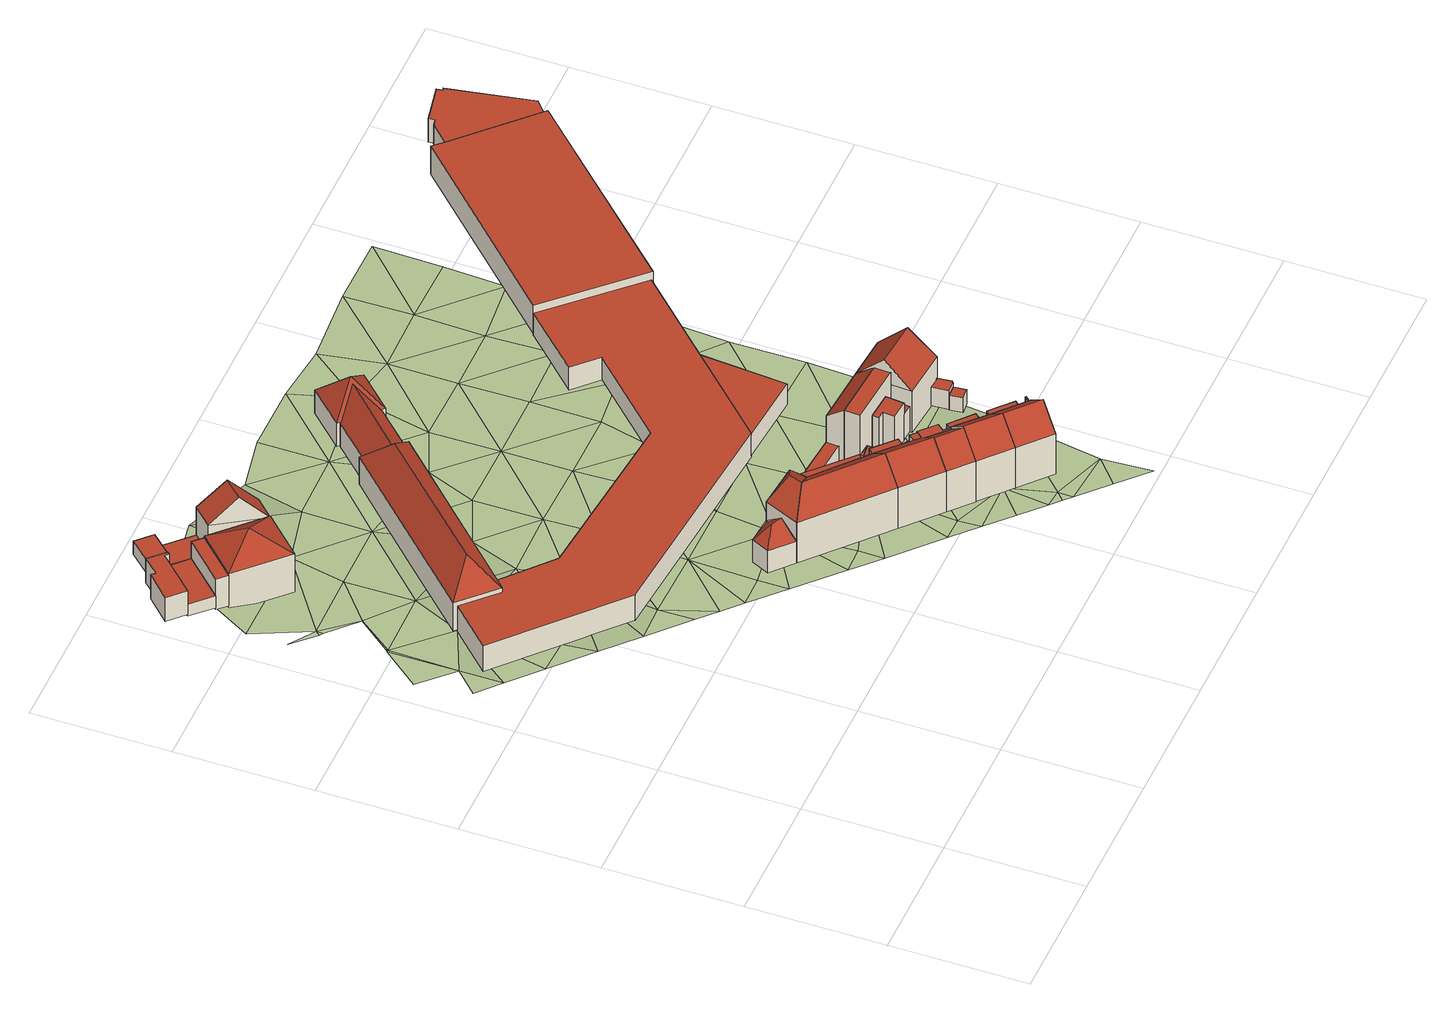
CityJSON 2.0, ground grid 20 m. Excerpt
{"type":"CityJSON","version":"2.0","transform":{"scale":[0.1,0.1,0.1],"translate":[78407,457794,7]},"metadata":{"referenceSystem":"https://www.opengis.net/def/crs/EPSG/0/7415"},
"CityObjects":{
"building1":{"type":"Building","children":["building1-1","building1-2","building1-3","building1-4"]},
"building1-1":{"type":"BuildingPart","attributes":{"roofType":"1000","RelativeEavesHeight":4.28,"RelativeRidgeHeight":4.28,"AbsoluteEavesHeight":14.04,"AbsoluteRidgeHeight":14.04},"parents":["building1"],"geometry":[{"type":"Solid","lod":"2","boundaries":[[[[0,1,2,3]],[[1,4,5,2]],[[4,6,7,5]],[[6,8,9,7]],[[8,10,11,9]],[[10,12,13,11]],[[12,14,15,13]],[[14,0,3,15]],[[14,12,10,8,6,4,1,0]],[[3,2,5,7,9,11,13,15]]]],"semantics":{"surfaces":[{"type":"WallSurface"},{"type":"RoofSurface","Direction":0,"Slope":90},{"type":"GroundSurface"}],"values":[[0,0,0,0,0,0,0,0,1,2]]}}]},
"building1-2":{"type":"BuildingPart","attributes":{"roofType":"1000","RelativeEavesHeight":2.06,"RelativeRidgeHeight":2.06,"AbsoluteEavesHeight":11.59,"AbsoluteRidgeHeight":11.59},"parents":["building1"],"geometry":[{"type":"Solid","lod":"2","boundaries":[[[[16,17,18,19]],[[17,20,21,18]],[[20,22,23,21]],[[22,24,25,23]],[[24,26,27,25]],[[26,16,19,27]],[[26,24,22,20,17,16]],[[19,18,21,23,25,27]]]],"semantics":{"surfaces":[{"type":"WallSurface"},{"type":"RoofSurface","Direction":0,"Slope":90},{"type":"GroundSurface"}],"values":[[0,0,0,0,0,0,1,2]]}}]},
"building1-3":{"type":"BuildingPart","attributes":{"roofType":"1000","RelativeEavesHeight":5.45,"RelativeRidgeHeight":5.45,"AbsoluteEavesHeight":14.64,"AbsoluteRidgeHeight":14.64},"parents":["building1"],"geometry":[{"type":"Solid","lod":"2","boundaries":[[[[28,29,30,31]],[[29,32,33,30]],[[32,34,35,33]],[[34,28,31,35]],[[34,32,29,28]],[[31,30,33,35]]]],"semantics":{"surfaces":[{"type":"WallSurface"},{"type":"RoofSurface","Direction":0,"Slope":90},{"type":"GroundSurface"}],"values":[[0,0,0,0,1,2]]}}]},
"building1-4":{"type":"BuildingPart","attributes":{"roofType":"1120","RelativeEavesHeight":6.85,"RelativeRidgeHeight":9.78,"AbsoluteEavesHeight":14.94,"AbsoluteRidgeHeight":17.86},"parents":["building1"],"geometry":[{"type":"Solid","lod":"2","boundaries":[[[[36,37,38,39]],[[37,40,41,38]],[[40,42,43,41]],[[42,36,39,43]],[[37,36,44]],[[40,37,44]],[[42,40,44]],[[36,42,44]],[[39,38,41,43]]]],"semantics":{"surfaces":[{"type":"WallSurface"},{"type":"RoofSurface","Direction":44.62,"Slope":53.3},{"type":"RoofSurface","Direction":134.62,"Slope":58.01},{"type":"RoofSurface","Direction":224.62,"Slope":53.3},{"type":"RoofSurface","Direction":314.18,"Slope":58.01},{"type":"GroundSurface"}],"values":[[0,0,0,0,1,2,3,4,5]]}}]},
"building2":{"type":"Building","children":["building2-1","building2-2","building2-3"]},
"building2-1":{"type":"BuildingPart","attributes":{"roofType":"1000","RelativeEavesHeight":1.09,"RelativeRidgeHeight":1.09,"AbsoluteEavesHeight":11.59,"AbsoluteRidgeHeight":11.59},"parents":["building2"],"geometry":[{"type":"Solid","lod":"2","boundaries":[[[[45,46,47,48]],[[46,49,50,47]],[[49,51,52,50]],[[51,45,48,52]],[[51,49,46,45]],[[48,47,50,52]]]],"semantics":{"surfaces":[{"type":"WallSurface"},{"type":"RoofSurface","Direction":0,"Slope":90},{"type":"GroundSurface"}],"values":[[0,0,0,0,1,2]]}}]},
"building2-2":{"type":"BuildingPart","attributes":{"roofType":"1030","RelativeEavesHeight":6.77,"RelativeRidgeHeight":11.03,"AbsoluteEavesHeight":15.59,"AbsoluteRidgeHeight":19.85},"parents":["building2"],"geometry":[{"type":"Solid","lod":"2","boundaries":[[[[53,54,55,56]],[[54,57,58,55]],[[57,59,60,58]],[[59,53,56,60]],[[57,54,61]],[[53,59,62]],[[54,53,62,61]],[[59,57,61,62]],[[56,55,58,60]]]],"semantics":{"surfaces":[{"type":"WallSurface"},{"type":"RoofSurface","Direction":134.59,"Slope":40.06},{"type":"RoofSurface","Direction":314.54,"Slope":53.03},{"type":"GroundSurface"}],"values":[[0,0,0,0,0,0,1,2,3]]}}]},
"building2-3":{"type":"BuildingPart","attributes":{"roofType":"1000","RelativeEavesHeight":2.36,"RelativeRidgeHeight":2.36,"AbsoluteEavesHeight":13.94,"AbsoluteRidgeHeight":13.94},"parents":["building2"],"geometry":[{"type":"Solid","lod":"2","boundaries":[[[[63,64,65,49]],[[64,66,67,65]],[[66,68,51,67]],[[68,63,49,51]],[[68,66,64,63]],[[49,65,67,51]]]],"semantics":{"surfaces":[{"type":"WallSurface"},{"type":"RoofSurface","Direction":0,"Slope":90},{"type":"GroundSurface"}],"values":[[0,0,0,0,1,2]]}}]},
"building3":{"type":"Building","children":["building3-1","building3-2","building3-3","building3-4"]},
"building3-1":{"type":"BuildingPart","attributes":{"roofType":"1030","RelativeEavesHeight":7.12,"RelativeRidgeHeight":10.25,"AbsoluteEavesHeight":15.15,"AbsoluteRidgeHeight":18.29},"parents":["building3"],"geometry":[{"type":"Solid","lod":"2","boundaries":[[[[69,70,71,72]],[[70,73,74,71]],[[73,75,76,74]],[[75,69,72,76]],[[73,70,77]],[[69,75,78]],[[70,69,78,77]],[[75,73,77,78]],[[72,71,74,76]]]],"semantics":{"surfaces":[{"type":"WallSurface"},{"type":"RoofSurface","Direction":221.69,"Slope":49.26},{"type":"RoofSurface","Direction":41.28,"Slope":49.19},{"type":"GroundSurface"}],"values":[[0,0,0,0,0,0,1,2,3]]}}]},
"building3-2":{"type":"BuildingPart","attributes":{"roofType":"1130","RelativeEavesHeight":3.82,"RelativeRidgeHeight":6.2,"AbsoluteEavesHeight":11.85,"AbsoluteRidgeHeight":14.24},"parents":["building3"],"geometry":[{"type":"Solid","lod":"2","boundaries":[[[[79,80,81,71]],[[80,82,83,81]],[[82,84,85,83]],[[84,79,71,85]],[[82,80,86]],[[79,84,87]],[[80,79,87,86]],[[84,82,86,87]],[[71,81,83,85]]]],"semantics":{"surfaces":[{"type":"WallSurface"},{"type":"RoofSurface","Direction":293.66,"Slope":41.16},{"type":"RoofSurface","Direction":216.11,"Slope":43.84},{"type":"RoofSurface","Direction":10.55,"Slope":43.74},{"type":"GroundSurface"}],"values":[[0,0,0,0,1,0,2,3,4]]}}]},
"building3-3":{"type":"BuildingPart","attributes":{"roofType":"1130","RelativeEavesHeight":7.09,"RelativeRidgeHeight":10.22,"AbsoluteEavesHeight":15.15,"AbsoluteRidgeHeight":18.29},"parents":["building3"],"geometry":[{"type":"Solid","lod":"2","boundaries":[[[[70,88,89,90]],[[88,91,92,89]],[[91,73,93,92]],[[73,70,90,93]],[[91,88,94]],[[70,73,77]],[[88,70,77,94]],[[73,91,94,77]],[[90,89,92,93]]]],"semantics":{"surfaces":[{"type":"WallSurface"},{"type":"RoofSurface","Direction":4.89,"Slope":32.22},{"type":"RoofSurface","Direction":292.42,"Slope":48.17},{"type":"RoofSurface","Direction":102.4,"Slope":50.51},{"type":"GroundSurface"}],"values":[[0,0,0,0,1,0,2,3,4]]}}]},
"building3-4":{"type":"BuildingPart","attributes":{"roofType":"1000","RelativeEavesHeight":6.67,"RelativeRidgeHeight":6.67,"AbsoluteEavesHeight":14.8,"AbsoluteRidgeHeight":14.8},"parents":["building3"],"geometry":[{"type":"Solid","lod":"2","boundaries":[[[[95,96,97,98]],[[96,99,93,97]],[[99,100,101,93]],[[100,95,98,101]],[[100,99,96,95]],[[98,97,93,101]]]],"semantics":{"surfaces":[{"type":"WallSurface"},{"type":"RoofSurface","Direction":0,"Slope":90},{"type":"GroundSurface"}],"values":[[0,0,0,0,1,2]]}}]},
"building4":{"type":"Building","children":["building4-1","building4-2","building4-3","building4-4","building4-5"]},
"building4-1":{"type":"BuildingPart","attributes":{"roofType":"1000","RelativeEavesHeight":2.59,"RelativeRidgeHeight":2.59,"AbsoluteEavesHeight":10.77,"AbsoluteRidgeHeight":10.77},"parents":["building4"],"geometry":[{"type":"Solid","lod":"2","boundaries":[[[[102,103,104,105]],[[103,106,107,104]],[[106,108,109,107]],[[108,110,111,109]],[[110,112,113,111]],[[112,114,115,113]],[[114,116,117,115]],[[116,118,119,117]],[[118,102,105,119]],[[118,116,114,112,110,108,106,103,102]],[[105,104,107,109,111,113,115,117,119]]]],"semantics":{"surfaces":[{"type":"WallSurface"},{"type":"RoofSurface","Direction":0,"Slope":90},{"type":"GroundSurface"}],"values":[[0,0,0,0,0,0,0,0,0,1,2]]}}]},
"building4-2":{"type":"BuildingPart","attributes":{"roofType":"1000","RelativeEavesHeight":6.98,"RelativeRidgeHeight":6.98,"AbsoluteEavesHeight":15.15,"AbsoluteRidgeHeight":15.15},"parents":["building4"],"geometry":[{"type":"Solid","lod":"2","boundaries":[[[[120,121,119,122]],[[121,123,124,119]],[[123,125,126,124]],[[125,120,122,126]],[[125,123,121,120]],[[122,119,124,126]]]],"semantics":{"surfaces":[{"type":"WallSurface"},{"type":"RoofSurface","Direction":0,"Slope":90},{"type":"GroundSurface"}],"values":[[0,0,0,0,1,2]]}}]},
"building4-3":{"type":"BuildingPart","attributes":{"roofType":"1000","RelativeEavesHeight":7.03,"RelativeRidgeHeight":7.03,"AbsoluteEavesHeight":15.15,"AbsoluteRidgeHeight":15.15},"parents":["building4"],"geometry":[{"type":"Solid","lod":"2","boundaries":[[[[75,127,128,129]],[[127,130,131,128]],[[130,132,133,131]],[[132,134,135,133]],[[134,75,129,135]],[[134,132,130,127,75]],[[129,128,131,133,135]]]],"semantics":{"surfaces":[{"type":"WallSurface"},{"type":"RoofSurface","Direction":0,"Slope":90},{"type":"GroundSurface"}],"values":[[0,0,0,0,0,1,2]]}}]},
"building4-4":{"type":"BuildingPart","attributes":{"roofType":"1000","RelativeEavesHeight":2.61,"RelativeRidgeHeight":2.61,"AbsoluteEavesHeight":10.77,"AbsoluteRidgeHeight":10.77},"parents":["building4"],"geometry":[{"type":"Solid","lod":"2","boundaries":[[[[136,137,122,138]],[[137,139,126,122]],[[139,140,141,126]],[[140,136,138,141]],[[140,139,137,136]],[[138,122,126,141]]]],"semantics":{"surfaces":[{"type":"WallSurface"},{"type":"RoofSurface","Direction":0,"Slope":90},{"type":"GroundSurface"}],"values":[[0,0,0,0,1,2]]}}]},
"building4-5":{"type":"BuildingPart","attributes":{"roofType":"1030","RelativeEavesHeight":7.13,"RelativeRidgeHeight":10.26,"AbsoluteEavesHeight":15.15,"AbsoluteRidgeHeight":18.29},"parents":["building4"],"geometry":[{"type":"Solid","lod":"2","boundaries":[[[[142,69,72,143]],[[69,75,76,72]],[[75,123,144,76]],[[123,142,143,144]],[[75,69,78]],[[142,123,145]],[[69,142,145,78]],[[123,75,78,145]],[[143,72,76,144]]]],"semantics":{"surfaces":[{"type":"WallSurface"},{"type":"RoofSurface","Direction":222.06,"Slope":49.34},{"type":"RoofSurface","Direction":42.5,"Slope":49.34},{"type":"GroundSurface"}],"values":[[0,0,0,0,0,0,1,2,3]]}}]},
"building5":{"type":"Building","children":["building5-1","building5-2"]},
"building5-1":{"type":"BuildingPart","attributes":{"roofType":"1030","RelativeEavesHeight":7.13,"RelativeRidgeHeight":10.26,"AbsoluteEavesHeight":15.15,"AbsoluteRidgeHeight":18.29},"parents":["building5"],"geometry":[{"type":"Solid","lod":"2","boundaries":[[[[146,147,148,149]],[[147,150,151,148]],[[150,142,143,151]],[[142,146,149,143]],[[150,147,152]],[[146,142,153]],[[147,146,153,152]],[[142,150,152,153]],[[149,148,151,143]]]],"semantics":{"surfaces":[{"type":"WallSurface"},{"type":"RoofSurface","Direction":42.51,"Slope":48},{"type":"RoofSurface","Direction":222.06,"Slope":48},{"type":"GroundSurface"}],"values":[[0,0,0,0,0,0,1,2,3]]}}]},
"building5-2":{"type":"BuildingPart","attributes":{"roofType":"1000","RelativeEavesHeight":6.97,"RelativeRidgeHeight":6.97,"AbsoluteEavesHeight":15.15,"AbsoluteRidgeHeight":15.15},"parents":["building5"],"geometry":[{"type":"Solid","lod":"2","boundaries":[[[[154,155,156,117]],[[155,157,158,156]],[[157,159,160,158]],[[159,147,161,160]],[[147,146,162,161]],[[146,154,117,162]],[[146,147,159,157,155,154]],[[117,156,158,160,161,162]]]],"semantics":{"surfaces":[{"type":"WallSurface"},{"type":"RoofSurface","Direction":0,"Slope":90},{"type":"GroundSurface"}],"values":[[0,0,0,0,0,0,1,2]]}}]},
"building6":{"type":"Building","children":["building6-1","building6-2"]},
"building6-1":{"type":"BuildingPart","attributes":{"roofType":"1030","RelativeEavesHeight":7.09,"RelativeRidgeHeight":10.22,"AbsoluteEavesHeight":15.15,"AbsoluteRidgeHeight":18.29},"parents":["building6"],"geometry":[{"type":"Solid","lod":"2","boundaries":[[[[163,150,164,165]],[[150,166,167,164]],[[166,168,169,167]],[[168,163,165,169]],[[166,150,170]],[[163,168,171]],[[150,163,171,170]],[[168,166,170,171]],[[165,164,167,169]]]],"semantics":{"surfaces":[{"type":"WallSurface"},{"type":"RoofSurface","Direction":222.18,"Slope":49.37},{"type":"RoofSurface","Direction":42.86,"Slope":49.37},{"type":"GroundSurface"}],"values":[[0,0,0,0,0,0,1,2,3]]}}]},
"building6-2":{"type":"BuildingPart","attributes":{"roofType":"1010","RelativeEavesHeight":6.64,"RelativeRidgeHeight":6.64,"AbsoluteEavesHeight":14.85,"AbsoluteRidgeHeight":14.85},"parents":["building6"],"geometry":[{"type":"Solid","lod":"2","boundaries":[[[[172,173,174,175]],[[173,176,177,174]],[[176,178,179,177]],[[178,172,175,179]],[[178,176,173,172]],[[175,174,177,179]]]],"semantics":{"surfaces":[{"type":"WallSurface"},{"type":"RoofSurface","Direction":0,"Slope":90},{"type":"GroundSurface"}],"values":[[0,0,0,0,1,2]]}}]},
"building7":{"type":"Building","children":["building7-1","building7-2","building7-3","building7-4","building7-5","building7-6"]},
"building7-1":{"type":"BuildingPart","attributes":{"roofType":"1000","RelativeEavesHeight":9.5,"RelativeRidgeHeight":9.5,"AbsoluteEavesHeight":17.75,"AbsoluteRidgeHeight":17.75},"parents":["building7"],"geometry":[{"type":"Solid","lod":"2","boundaries":[[[[180,181,182,183]],[[181,184,185,182]],[[184,186,187,185]],[[186,180,183,187]],[[186,184,181,180]],[[183,182,185,187]]]],"semantics":{"surfaces":[{"type":"WallSurface"},{"type":"RoofSurface","Direction":0,"Slope":90},{"type":"GroundSurface"}],"values":[[0,0,0,0,1,2]]}}]},
"building7-2":{"type":"BuildingPart","attributes":{"roofType":"1010","RelativeEavesHeight":8.44,"RelativeRidgeHeight":9.45,"AbsoluteEavesHeight":16.75,"AbsoluteRidgeHeight":17.75},"parents":["building7"],"geometry":[{"type":"Solid","lod":"2","boundaries":[[[[184,188,189,185]],[[188,190,191,189]],[[190,186,187,191]],[[186,184,185,187]],[[186,190,188,184]],[[185,189,191,187]]]],"semantics":{"surfaces":[{"type":"WallSurface"},{"type":"RoofSurface","Direction":3.96,"Slope":52.77},{"type":"GroundSurface"}],"values":[[0,0,0,0,1,2]]}}]},
"building7-3":{"type":"BuildingPart","attributes":{"roofType":"1000","RelativeEavesHeight":4.58,"RelativeRidgeHeight":4.58,"AbsoluteEavesHeight":12.94,"AbsoluteRidgeHeight":12.94},"parents":["building7"],"geometry":[{"type":"Solid","lod":"2","boundaries":[[[[192,193,194,195]],[[193,196,197,194]],[[196,198,199,197]],[[198,192,195,199]],[[198,196,193,192]],[[195,194,197,199]]]],"semantics":{"surfaces":[{"type":"WallSurface"},{"type":"RoofSurface","Direction":0,"Slope":90},{"type":"GroundSurface"}],"values":[[0,0,0,0,1,2]]}}]},
"building7-4":{"type":"BuildingPart","attributes":{"roofType":"1000","RelativeEavesHeight":6.63,"RelativeRidgeHeight":6.63,"AbsoluteEavesHeight":14.94,"AbsoluteRidgeHeight":14.94},"parents":["building7"],"geometry":[{"type":"Solid","lod":"2","boundaries":[[[[200,201,202,203]],[[201,204,205,202]],[[204,206,207,205]],[[206,208,209,207]],[[208,210,211,209]],[[210,200,203,211]],[[210,208,206,204,201,200]],[[203,202,205,207,209,211]]]],"semantics":{"surfaces":[{"type":"WallSurface"},{"type":"RoofSurface","Direction":0,"Slope":90},{"type":"GroundSurface"}],"values":[[0,0,0,0,0,0,1,2]]}}]},
"building7-5":{"type":"BuildingPart","attributes":{"roofType":"1000","RelativeEavesHeight":2.83,"RelativeRidgeHeight":2.83,"AbsoluteEavesHeight":11.07,"AbsoluteRidgeHeight":11.07},"parents":["building7"],"geometry":[{"type":"Solid","lod":"2","boundaries":[[[[212,213,214,215]],[[213,216,217,214]],[[216,218,219,217]],[[218,212,215,219]],[[218,216,213,212]],[[215,214,217,219]]]],"semantics":{"surfaces":[{"type":"WallSurface"},{"type":"RoofSurface","Direction":0,"Slope":90},{"type":"GroundSurface"}],"values":[[0,0,0,0,1,2]]}}]},
"building7-6":{"type":"BuildingPart","attributes":{"roofType":"1000","RelativeEavesHeight":2.52,"RelativeRidgeHeight":2.52,"AbsoluteEavesHeight":10.77,"AbsoluteRidgeHeight":10.77},"parents":["building7"],"geometry":[{"type":"Solid","lod":"2","boundaries":[[[[220,110,111,221]],[[110,108,109,111]],[[108,220,221,109]],[[108,110,220]],[[221,111,109]]]],"semantics":{"surfaces":[{"type":"WallSurface"},{"type":"RoofSurface","Direction":0,"Slope":90},{"type":"GroundSurface"}],"values":[[0,0,0,1,2]]}}]},
"building8":{"type":"Building","children":["building8-1","building8-2","building8-3"]},
"building8-1":{"type":"BuildingPart","attributes":{"roofType":"1000","RelativeEavesHeight":6.62,"RelativeRidgeHeight":6.62,"AbsoluteEavesHeight":14.82,"AbsoluteRidgeHeight":14.82},"parents":["building8"],"geometry":[{"type":"Solid","lod":"2","boundaries":[[[[222,223,224,225]],[[223,226,227,224]],[[226,228,229,227]],[[228,222,225,229]],[[228,226,223,222]],[[225,224,227,229]]]],"semantics":{"surfaces":[{"type":"WallSurface"},{"type":"RoofSurface","Direction":0,"Slope":90},{"type":"GroundSurface"}],"values":[[0,0,0,0,1,2]]}}]},
"building8-2":{"type":"BuildingPart","attributes":{"roofType":"1030","RelativeEavesHeight":7.1,"RelativeRidgeHeight":10.23,"AbsoluteEavesHeight":15.15,"AbsoluteRidgeHeight":18.29},"parents":["building8"],"geometry":[{"type":"Solid","lod":"2","boundaries":[[[[230,163,165,231]],[[163,168,169,165]],[[168,232,233,169]],[[232,230,231,233]],[[168,163,171]],[[230,232,234]],[[163,230,234,171]],[[232,168,171,234]],[[231,165,169,233]]]],"semantics":{"surfaces":[{"type":"WallSurface"},{"type":"RoofSurface","Direction":221.89,"Slope":49.06},{"type":"RoofSurface","Direction":41.99,"Slope":49.06},{"type":"GroundSurface"}],"values":[[0,0,0,0,0,0,1,2,3]]}}]},
"building8-3":{"type":"BuildingPart","attributes":{"roofType":"1000","RelativeEavesHeight":6.62,"RelativeRidgeHeight":6.62,"AbsoluteEavesHeight":14.81,"AbsoluteRidgeHeight":14.81},"parents":["building8"],"geometry":[{"type":"Solid","lod":"2","boundaries":[[[[235,236,237,238]],[[236,239,240,237]],[[239,241,242,240]],[[241,235,238,242]],[[241,239,236,235]],[[238,237,240,242]]]],"semantics":{"surfaces":[{"type":"WallSurface"},{"type":"RoofSurface","Direction":0,"Slope":90},{"type":"GroundSurface"}],"values":[[0,0,0,0,1,2]]}}]},
"building9":{"type":"Building","attributes":{"roofType":"1000","RelativeEavesHeight":3.68,"RelativeRidgeHeight":3.68,"AbsoluteEavesHeight":12,"AbsoluteRidgeHeight":12},"geometry":[{"type":"Solid","lod":"2","boundaries":[[[[243,244,245,246]],[[244,247,248,245]],[[247,243,246,248]],[[247,244,243]],[[246,245,248]]]],"semantics":{"surfaces":[{"type":"WallSurface"},{"type":"RoofSurface","Direction":183.9,"Slope":90},{"type":"GroundSurface"}],"values":[[0,0,0,1,2]]}}]},
"building10":{"type":"Building","children":["building10-1","building10-2","building10-3","building10-4","building10-5","building10-6"]},
"building10-1":{"type":"BuildingPart","attributes":{"roofType":"1040","RelativeEavesHeight":5.06,"RelativeRidgeHeight":9.15,"AbsoluteEavesHeight":12.93,"AbsoluteRidgeHeight":17.02},"parents":["building10"],"geometry":[{"type":"Solid","lod":"2","boundaries":[[[[249,250,251,252]],[[250,253,254,251]],[[253,255,256,254]],[[255,249,252,256]],[[253,250,257]],[[249,255,258]],[[250,249,258,257]],[[255,253,257,258]],[[252,251,254,256]]]],"semantics":{"surfaces":[{"type":"WallSurface"},{"type":"RoofSurface","Direction":44.25,"Slope":41.56},{"type":"RoofSurface","Direction":224.41,"Slope":41.56},{"type":"RoofSurface","Direction":314.61,"Slope":40.69},{"type":"RoofSurface","Direction":134.65,"Slope":40.69},{"type":"GroundSurface"}],"values":[[0,0,0,0,1,2,3,4,5]]}}]},
"building10-2":{"type":"BuildingPart","attributes":{"roofType":"1120","RelativeEavesHeight":4.13,"RelativeRidgeHeight":8.23,"AbsoluteEavesHeight":12.53,"AbsoluteRidgeHeight":16.62},"parents":["building10"],"geometry":[{"type":"Solid","lod":"2","boundaries":[[[[259,260,261,262]],[[260,263,264,261]],[[263,265,266,264]],[[265,259,262,266]],[[260,259,267]],[[263,260,267]],[[265,263,267]],[[259,265,267]],[[262,261,264,266]]]],"semantics":{"surfaces":[{"type":"WallSurface"},{"type":"RoofSurface","Direction":44.56,"Slope":40.66},{"type":"RoofSurface","Direction":134.52,"Slope":40.69},{"type":"RoofSurface","Direction":224.56,"Slope":40.66},{"type":"RoofSurface","Direction":314.75,"Slope":40.69},{"type":"GroundSurface"}],"values":[[0,0,0,0,1,2,3,4,5]]}}]},
"building10-3":{"type":"BuildingPart","attributes":{"roofType":"1000","RelativeEavesHeight":4.14,"RelativeRidgeHeight":4.14,"AbsoluteEavesHeight":12.68,"AbsoluteRidgeHeight":12.68},"parents":["building10"],"geometry":[{"type":"Solid","lod":"2","boundaries":[[[[268,269,270,271]],[[269,272,273,270]],[[272,274,275,273]],[[274,276,277,275]],[[276,278,279,277]],[[278,280,281,279]],[[280,282,283,281]],[[282,284,285,283]],[[284,286,287,285]],[[286,288,289,287]],[[288,268,271,289]],[[288,286,284,282,280,278,276,274,272,269,268]],[[271,270,273,275,277,279,281,283,285,287,289]]]],"semantics":{"surfaces":[{"type":"WallSurface"},{"type":"RoofSurface","Direction":168.62,"Slope":90},{"type":"GroundSurface"}],"values":[[0,0,0,0,0,0,0,0,0,0,0,1,2]]}}]},
"building10-4":{"type":"BuildingPart","attributes":{"roofType":"1000","RelativeEavesHeight":5.03,"RelativeRidgeHeight":5.03,"AbsoluteEavesHeight":13.48,"AbsoluteRidgeHeight":13.48},"parents":["building10"],"geometry":[{"type":"Solid","lod":"2","boundaries":[[[[290,291,292,293]],[[291,294,295,292]],[[294,296,271,295]],[[296,297,289,271]],[[297,290,293,289]],[[297,296,294,291,290]],[[293,292,295,271,289]]]],"semantics":{"surfaces":[{"type":"WallSurface"},{"type":"RoofSurface","Direction":0,"Slope":90},{"type":"GroundSurface"}],"values":[[0,0,0,0,0,1,2]]}}]},
"building10-5":{"type":"BuildingPart","attributes":{"roofType":"1000","RelativeEavesHeight":4.51,"RelativeRidgeHeight":4.51,"AbsoluteEavesHeight":12.2,"AbsoluteRidgeHeight":12.2},"parents":["building10"],"geometry":[{"type":"Solid","lod":"2","boundaries":[[[[298,299,300,301]],[[299,302,303,300]],[[302,304,305,303]],[[304,306,307,305]],[[306,308,309,307]],[[308,310,311,309]],[[310,312,313,311]],[[312,314,315,313]],[[314,316,317,315]],[[316,318,319,317]],[[318,320,321,319]],[[320,298,301,321]],[[320,318,316,314,312,310,308,306,304,302,299,298]],[[301,300,303,305,307,309,311,313,315,317,319,321]]]],"semantics":{"surfaces":[{"type":"WallSurface"},{"type":"RoofSurface","Direction":0,"Slope":90},{"type":"GroundSurface"}],"values":[[0,0,0,0,0,0,0,0,0,0,0,0,1,2]]}}]},
"building10-6":{"type":"BuildingPart","attributes":{"roofType":"1040","RelativeEavesHeight":4.04,"RelativeRidgeHeight":7.54,"AbsoluteEavesHeight":12.37,"AbsoluteRidgeHeight":15.87},"parents":["building10"],"geometry":[{"type":"Solid","lod":"2","boundaries":[[[[322,323,324,325]],[[323,326,327,324]],[[326,328,329,327]],[[328,322,325,329]],[[326,323,330]],[[322,328,331]],[[323,322,331,330]],[[328,326,330,331]],[[325,324,327,329]]]],"semantics":{"surfaces":[{"type":"WallSurface"},{"type":"RoofSurface","Direction":44.56,"Slope":-45.12},{"type":"RoofSurface","Direction":224.25,"Slope":-46.03},{"type":"RoofSurface","Direction":314.67,"Slope":40.39},{"type":"RoofSurface","Direction":134.65,"Slope":40.39},{"type":"GroundSurface"}],"values":[[0,0,0,0,1,2,3,4,5]]}}]},
"building11":{"type":"Building","children":["building11-1","building11-2","building11-3"]},
"building11-1":{"type":"BuildingPart","attributes":{"roofType":"1000","RelativeEavesHeight":2.64,"RelativeRidgeHeight":2.64,"AbsoluteEavesHeight":11.13,"AbsoluteRidgeHeight":11.13},"parents":["building11"],"geometry":[{"type":"Solid","lod":"2","boundaries":[[[[332,333,334,335]],[[333,336,337,334]],[[336,338,339,337]],[[338,332,335,339]],[[338,336,333,332]],[[335,334,337,339]]]],"semantics":{"surfaces":[{"type":"WallSurface"},{"type":"RoofSurface","Direction":0,"Slope":90},{"type":"GroundSurface"}],"values":[[0,0,0,0,1,2]]}}]},
"building11-2":{"type":"BuildingPart","attributes":{"roofType":"1000","RelativeEavesHeight":3.37,"RelativeRidgeHeight":3.37,"AbsoluteEavesHeight":11.93,"AbsoluteRidgeHeight":11.93},"parents":["building11"],"geometry":[{"type":"Solid","lod":"2","boundaries":[[[[340,341,342,343]],[[341,344,345,342]],[[344,346,347,345]],[[346,348,349,347]],[[348,350,351,349]],[[350,352,353,351]],[[352,340,343,353]],[[352,350,348,346,344,341,340]],[[343,342,345,347,349,351,353]]]],"semantics":{"surfaces":[{"type":"WallSurface"},{"type":"RoofSurface","Direction":0,"Slope":90},{"type":"GroundSurface"}],"values":[[0,0,0,0,0,0,0,1,2]]}}]},
"building11-3":{"type":"BuildingPart","attributes":{"roofType":"1030","RelativeEavesHeight":7.33,"RelativeRidgeHeight":11.29,"AbsoluteEavesHeight":15.74,"AbsoluteRidgeHeight":19.7},"parents":["building11"],"geometry":[{"type":"Solid","lod":"2","boundaries":[[[[354,355,356,357]],[[355,190,358,356]],[[190,359,360,358]],[[359,354,357,360]],[[190,355,361]],[[354,359,362]],[[355,354,362,361]],[[359,190,361,362]],[[357,356,358,360]]]],"semantics":{"surfaces":[{"type":"WallSurface"},{"type":"RoofSurface","Direction":184.37,"Slope":45.73},{"type":"RoofSurface","Direction":4.21,"Slope":45.73},{"type":"GroundSurface"}],"values":[[0,0,0,0,0,0,1,2,3]]}}]},
"terrain1":{"type":"TINRelief","geometry":[{"type":"CompositeSurface","lod":"2","boundaries":[[[363,364,365]],[[366,365,367]],[[365,368,367]],[[369,365,364]],[[364,370,369]],[[367,368,371]],[[368,365,369]],[[372,373,370]],[[374,375,376]],[[368,377,371]],[[370,373,369]],[[378,375,374]],[[377,375,378]],[[368,369,379]],[[368,379,377]],[[380,375,381]],[[382,375,377]],[[383,373,372]],[[372,384,383]],[[369,373,385]],[[386,387,384]],[[388,380,381]],[[382,377,379]],[[379,369,385]],[[389,387,386]],[[375,382,381]],[[384,387,383]],[[373,383,385]],[[387,389,390]],[[388,381,391]],[[382,379,392]],[[389,393,390]],[[394,395,393]],[[379,385,396]],[[383,387,397]],[[393,395,390]],[[381,382,392]],[[379,396,392]],[[387,390,397]],[[385,383,398]],[[391,381,399]],[[400,395,394]],[[394,401,400]],[[396,385,398]],[[381,392,399]],[[390,395,400]],[[383,397,398]],[[402,403,401]],[[401,403,400]],[[392,396,404]],[[391,399,405]],[[396,398,404]],[[390,400,406]],[[397,390,407]],[[399,392,408]],[[409,403,402]],[[390,406,407]],[[392,404,410]],[[398,397,411]],[[400,403,409]],[[402,412,409]],[[413,414,412]],[[405,399,408]],[[392,410,408]],[[397,407,411]],[[404,398,415]],[[412,414,409]],[[406,400,416]],[[417,414,413]],[[400,409,418]],[[398,411,415]],[[413,419,417]],[[410,404,415]],[[405,408,420]],[[400,418,416]],[[407,406,421]],[[422,417,419]],[[423,424,422]],[[409,414,425]],[[408,410,426]],[[411,407,421]],[[406,416,421]],[[422,424,417]],[[423,427,424]],[[414,417,425]],[[410,415,426]],[[428,424,427]],[[418,409,429]],[[415,411,430]],[[420,408,431]],[[427,432,428]],[[411,421,430]],[[408,426,433]],[[409,425,429]],[[417,424,434]],[[416,418,435]],[[436,428,432]],[[408,433,431]],[[421,416,435]],[[425,417,434]],[[426,415,437]],[[424,428,434]],[[415,430,438]],[[418,429,435]],[[415,438,437]],[[430,421,439]],[[433,426,440]],[[439,421,435]],[[429,425,441]],[[426,437,440]],[[425,434,442]],[[438,430,439]],[[431,433,443]],[[425,442,441]],[[435,429,444]],[[433,440,443]],[[437,438,445]],[[438,439,445]],[[429,441,444]],[[439,435,446]],[[440,437,447]],[[435,444,446]],[[437,445,447]],[[443,440,448]],[[445,439,449]],[[440,447,450]],[[439,446,449]],[[447,445,451]],[[440,450,448]],[[451,445,449]],[[450,447,452]],[[447,451,452]],[[448,450,453]],[[450,452,454]],[[450,454,453]]]}]}
},
"vertices":[
[85,1117,70],[80,1121,70],[80,1121,28],[85,1117,28],[29,1069,70],[29,1069,28],[6,1091,70],[6,1091,28],[40,1125,70],[40,1125,28],[45,1120,70],[45,1120,28],[66,1142,70],[66,1142,28],[88,1120,70],[88,1120,28],
[112,1097,46],[57,1041,46],[57,1041,25],[112,1097,25],[29,1069,46],[29,1069,25],[80,1121,46],[80,1121,25],[85,1117,46],[85,1117,25],[88,1120,46],[88,1120,25],
[125,1084,76],[70,1028,76],[70,1028,22],[125,1084,22],[57,1041,76],[57,1041,22],[112,1097,76],[112,1097,22],
[125,1084,79],[192,1018,79],[192,1018,11],[125,1084,11],[137,962,79],[137,962,11],[70,1028,79],[70,1028,11],[131,1023,109],
[156,1107,46],[129,1080,46],[129,1080,35],[156,1107,35],[88,1121,46],[88,1121,35],[114,1149,46],[114,1149,35],
[219,1045,76],[192,1018,76],[192,1018,18],[219,1045,18],[129,1080,96],[129,1080,18],[156,1107,96],[156,1107,18],[161,1049,128],[187,1076,128],
[88,1121,69],[66,1142,69],[66,1142,46],[92,1170,69],[92,1170,46],[114,1149,69],
[539,278,82],[429,376,82],[429,376,10],[539,278,10],[515,395,82],[515,395,10],[588,333,82],[588,333,10],[472,386,113],[563,305,113],
[429,376,49],[398,404,49],[398,404,10],[410,430,49],[410,430,10],[451,427,49],[451,427,10],[423,409,72],[440,402,72],
[451,427,82],[451,427,11],[429,376,11],[519,421,82],[519,421,11],[515,395,11],[479,405,113],
[584,350,78],[577,342,78],[577,342,11],[584,350,11],[515,395,78],[518,411,78],[518,411,11],
[618,319,38],[626,328,38],[626,328,12],[618,319,12],[623,330,38],[623,330,12],[623,359,38],[623,359,12],[643,362,38],[643,362,12],[641,334,38],[641,334,12],[673,314,38],[673,314,12],[648,295,38],[648,295,12],[647,293,38],[647,293,12],
[638,301,82],[647,293,82],[638,301,12],[639,285,82],[639,285,12],[631,293,82],[631,293,12],
[595,340,82],[595,340,11],[588,333,11],[618,319,82],[618,319,11],[626,312,82],[626,312,11],[619,304,82],[619,304,11],
[626,312,38],[638,301,38],[626,312,12],[631,293,38],[619,304,38],[619,304,12],
[591,231,82],[591,231,10],[639,285,10],[615,258,113],
[638,283,82],[669,254,82],[669,254,10],[638,283,10],[623,202,82],[623,202,10],[646,228,113],[614,257,113],
[648,295,82],[671,274,82],[671,274,12],[663,264,82],[663,264,12],[671,256,82],[671,256,12],[669,254,12],[638,283,12],
[666,164,82],[623,202,11],[666,164,11],[672,257,82],[672,257,11],[714,218,82],[714,218,11],[648,230,113],[690,191,113],
[672,257,79],[679,265,79],[679,265,12],[672,257,12],[711,237,79],[711,237,12],[703,228,79],[703,228,12],
[714,357,108],[623,364,108],[623,364,13],[714,357,13],[625,387,108],[625,387,13],[715,381,108],[715,381,13],
[627,413,87],[627,413,13],[716,407,87],[716,407,13],
[714,357,59],[712,330,59],[712,330,14],[714,357,14],[695,331,59],[695,331,14],[698,358,59],[698,358,14],
[695,331,79],[667,333,79],[667,333,13],[695,331,13],[668,350,79],[668,350,13],[657,351,79],[657,351,13],[658,361,79],[658,361,13],[698,358,79],[698,358,13],
[626,395,41],[564,399,41],[564,399,12],[626,395,12],[565,418,41],[565,418,12],[627,413,41],[627,413,12],
[623,364,38],[623,364,12],
[714,218,78],[722,226,78],[722,226,12],[714,218,12],[753,198,78],[753,198,12],[745,190,78],[745,190,12],
[710,125,82],[710,125,11],[758,179,82],[758,179,11],[734,152,113],
[756,180,78],[765,189,78],[765,189,12],[756,180,12],[766,188,78],[766,188,12],[758,179,78],[758,179,12],
[702,497,50],[595,505,50],[595,505,13],[702,497,13],[712,625,50],[712,625,13],
[146,744,59],[359,960,59],[359,960,9],[146,744,9],[410,911,59],[410,911,9],[196,695,59],[196,695,9],[359,910,100],[197,745,100],
[460,1062,55],[510,1013,55],[510,1013,14],[460,1062,14],[461,963,55],[461,963,14],[411,1012,55],[411,1012,14],[460,1012,96],
[953,1072,57],[984,1103,57],[984,1103,15],[953,1072,15],[993,1105,57],[993,1105,15],[992,1114,57],[992,1114,15],[1048,1125,57],[1048,1125,15],[1050,1116,57],[1050,1116,15],[1053,1117,57],[1053,1117,15],[1076,994,57],[1076,994,15],[1055,976,57],[1055,976,15],[1057,974,57],[1057,974,15],[1056,972,57],[1056,972,15],
[821,732,65],[704,853,65],[704,853,15],[821,732,15],[937,1089,65],[937,1089,15],[953,1072,65],[1056,972,65],
[548,627,52],[658,739,52],[658,739,7],[548,627,7],[624,772,52],[624,772,7],[704,853,52],[704,853,7],[819,734,52],[819,734,7],[595,505,52],[595,505,7],[254,532,52],[254,532,7],[91,680,52],[91,680,7],[150,740,52],[150,740,7],[196,695,52],[196,695,7],[213,711,52],[213,711,7],[283,650,52],[283,650,7],
[363,956,54],[414,1008,54],[414,1008,13],[363,956,13],[457,967,54],[457,967,13],[406,915,54],[406,915,13],[460,1012,89],[359,910,89],
[785,298,41],[787,280,41],[787,280,15],[785,298,15],[770,278,41],[770,278,15],[768,297,41],[768,297,15],
[766,322,49],[785,320,49],[785,320,16],[766,322,16],[785,321,49],[785,321,16],[787,300,49],[787,300,16],[785,299,49],[785,299,16],[785,298,49],[785,298,16],[768,297,49],[768,297,16],
[785,320,87],[712,326,87],[712,326,14],[785,320,14],[716,407,14],[782,402,87],[782,402,14],[714,366,127],[783,361,127],
[48,677,6],[80,647,7],[81,710,6],[35,755,6],[78,809,8],[81,809,8],[149,739,9],[124,606,8],[81,812,8],[179,555,9],[175,604,8],[74,903,9],[79,909,9],[42,934,10],[120,861,9],[79,899,9],[181,810,9],[38,991,12],[194,990,12],[179,910,10],[291,641,16],[227,510,9],[280,709,15],[281,460,10],[280,511,10],[83,1109,43],[307,435,10],[382,509,11],[171,1123,44],[280,910,11],[334,410,10],[380,367,10],[380,411,10],[306,781,15],[382,634,16],[380,711,15],[281,1009,12],[471,424,12],[442,309,10],[480,273,10],[480,310,10],[380,810,15],[300,1096,13],[480,508,12],[483,624,15],[380,1010,14],[589,341,11],[408,882,15],[480,709,15],[547,211,10],[583,178,10],[581,211,10],[480,809,15],[579,507,13],[660,179,11],[582,416,13],[619,144,10],[380,1111,14],[560,626,15],[653,112,10],[667,99,10],[679,110,10],[678,310,13],[479,910,15],[679,88,10],[758,82,11],[680,411,15],[580,709,15],[479,1110,15],[721,49,10],[504,1024,15],[778,209,13],[677,507,14],[763,9,10],[580,909,15],[581,809,15],[659,717,15],[580,1008,15],[778,410,16],[784,310,17],[564,1101,15],[783,502,16],[680,812,15],[781,610,17],[678,910,14],[678,1109,15],[787,701,17],[680,1010,15],[732,856,14],[775,919,14],[781,1109,15],[780,1009,14]
]}
